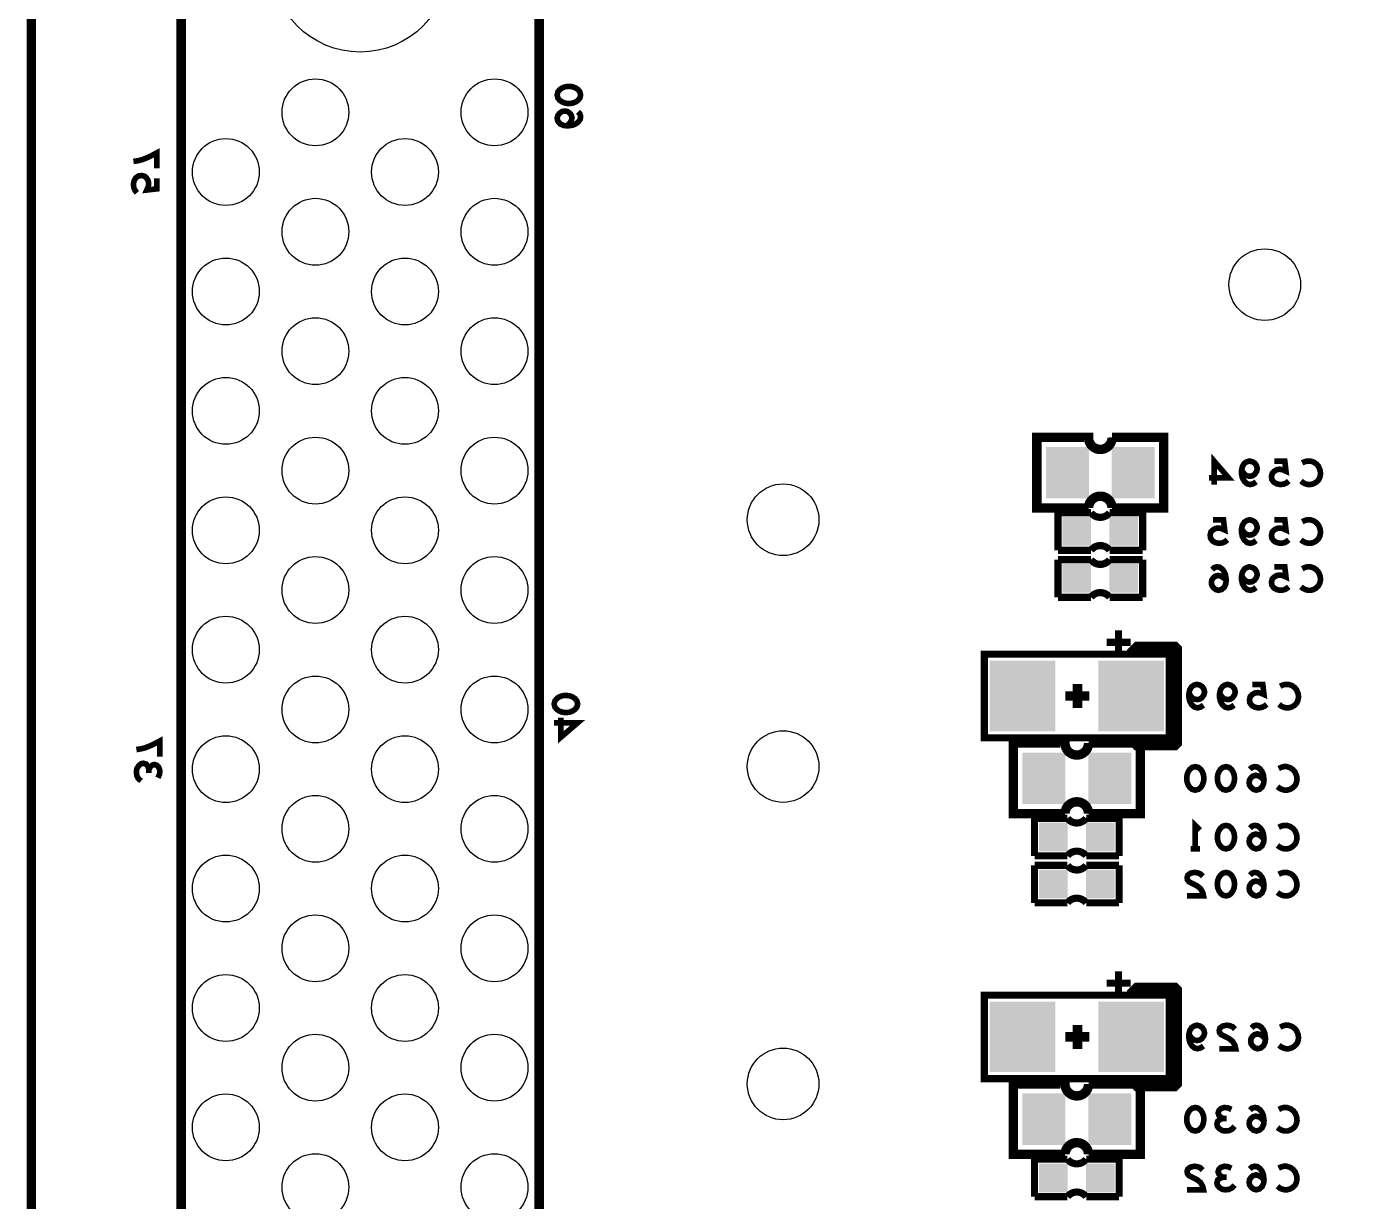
# Model space of a CAD drawing. Extents: x 0 to 200, y -10 to 130.
# Drawn here: x -0.1 to 28.14, y 55.25 to 80.24 of the extents above; entities that cross this region are included whole.
import ezdxf

# ---------------------------------------------------------------- set-up
doc = ezdxf.new("R2010")
doc.units = 0
doc.layers.get('0').update_dxf_attribs({"linetype": 'CONTINUOUS'})
doc.layers.add('MASK_BOTTOM_ART', color=6, linetype='CONTINUOUS')
doc.layers.add('SILK_BOTTOM_ART', color=5, linetype='CONTINUOUS')

# ---------------------------------------------------------------- blocks, each defined once
blk = doc.blocks.new('SQUARE_586')
blk.add_solid([(0.3048, 0.3048), (0.3048, -0.3048), (-0.3048, 0.3048), (-0.3048, -0.3048)])
blk = doc.blocks.new('ROUND_572')
blk.add_circle((0, 0), 0.762)
blk = doc.blocks.new('RECTANGLE_563')
blk.add_solid([(0.4572, 0.5461), (0.4572, -0.5461), (-0.4572, 0.5461), (-0.4572, -0.5461)])
blk = doc.blocks.new('RECTANGLE_589')
blk.add_solid([(0.6985, 0.7493), (0.6985, -0.7493), (-0.6985, 0.7493), (-0.6985, -0.7493)])
blk = doc.blocks.new('ROUND_582')
blk.add_circle((0, 0), 1.892)
blk = doc.blocks.new('ROUND_198')
blk.add_circle((0, 0), 0.711)

msp = doc.modelspace()

# ---------------------------------------------------------------- linework, layer by layer
at = {"layer": 'MASK_BOTTOM_ART', "const_width": 0.2}
msp.add_lwpolyline([(1, 0), (199, 0), (200, 1), (200, 119), (199, 120), (1, 120), (0, 119), (0, 1), (1, 0)], dxfattribs=at)
at = {"layer": 'SILK_BOTTOM_ART'}
for points, const_width in [([(1, 0), (199, 0), (200, 1), (200, 119), (199, 120), (1, 120), (0, 119), (0, 1), (1, 0)], 0.2), ([(10.81, 35.87), (4.46, 35.87), (3.19, 37.14), (3.19, 84.13), (10.81, 84.13), (10.81, 35.87)], 0.2032), ([(11.6914, 78.7846), (11.6747, 78.7179), (11.633, 78.6678), (11.583, 78.6345), (11.5163, 78.6095), (11.4412, 78.6011), (11.3661, 78.6095), (11.2994, 78.6345), (11.2494, 78.6678), (11.2077, 78.7179), (11.191, 78.7846), (11.2077, 78.8513), (11.2494, 78.9014), (11.2994, 78.9347), (11.3661, 78.9597), (11.4412, 78.9681), (11.5163, 78.9597), (11.583, 78.9347), (11.633, 78.9014), (11.6747, 78.8513), (11.6914, 78.7846)], 0.1194), ([(11.3995, 78.1257), (11.4579, 78.1841), (11.4912, 78.2342), (11.5079, 78.3009), (11.4912, 78.3593), (11.4579, 78.401), (11.4078, 78.4343), (11.3495, 78.4427), (11.2994, 78.4343), (11.2494, 78.401), (11.2077, 78.3509), (11.191, 78.2925), (11.2077, 78.2258), (11.2577, 78.1674), (11.3328, 78.1341), (11.4162, 78.1257), (11.5246, 78.1424), (11.583, 78.1674), (11.6414, 78.2091), (11.6831, 78.2675), (11.6914, 78.3259), (11.6747, 78.3843), (11.633, 78.426)], 0.1194), ([(2.174, 77.3709), (2.2824, 77.3876), (2.3741, 77.4126), (2.4576, 77.446), (2.5493, 77.4877), (2.6744, 77.5544), (2.6744, 77.2208)], 0.1194), ([(2.249, 76.7037), (2.2074, 76.7538), (2.1823, 76.8121), (2.174, 76.8872), (2.1907, 76.9623), (2.224, 77.0206), (2.2824, 77.0623), (2.3491, 77.0707), (2.4159, 77.054), (2.4576, 77.0123), (2.4909, 76.9539), (2.4993, 76.8955), (2.4909, 76.8372), (2.4576, 76.7621), (2.6744, 76.7871), (2.6744, 77.0123)], 0.1194), ([(22.5, 70), (21.4, 70), (21.4, 71.5), (22.5, 71.5), (22.5, 71.45)], 0.2), ([(23, 71.5), (24.1, 71.5), (24.1, 70), (23, 70)], 0.2), ([(25.1714, 70.4983), (25.1714, 70.9983), (25.4797, 70.64), (25.0631, 70.64)], 0.12), ([(26.0655, 70.5566), (26.0071, 70.515), (25.9405, 70.4983), (25.8738, 70.515), (25.8155, 70.565), (25.7738, 70.64), (25.7571, 70.715), (25.7571, 70.8066), (25.7738, 70.8816), (25.8155, 70.9483), (25.8655, 70.9816), (25.9238, 70.9983), (25.9905, 70.9816), (26.0405, 70.9483), (26.0738, 70.8983), (26.0905, 70.8316), (26.0738, 70.7733), (26.0321, 70.715), (25.9821, 70.6816), (25.9238, 70.6733), (25.8571, 70.69), (25.8071, 70.7316), (25.7571, 70.8066)], 0.12), ([(26.7595, 70.5733), (26.7095, 70.5316), (26.6512, 70.5066), (26.5762, 70.4983), (26.5012, 70.515), (26.4429, 70.5483), (26.4012, 70.6066), (26.3929, 70.6733), (26.4095, 70.74), (26.4512, 70.7816), (26.5095, 70.815), (26.5679, 70.8233), (26.6262, 70.815), (26.7012, 70.7816), (26.6762, 70.9983), (26.4512, 70.9983)], 0.12), ([(27.0453, 70.9566), (27.0953, 70.9816), (27.1536, 70.9983), (27.2203, 70.9983), (27.2953, 70.9733), (27.3536, 70.9316), (27.3953, 70.8816), (27.4286, 70.7983), (27.4369, 70.7233), (27.4203, 70.6483), (27.3953, 70.5983), (27.3453, 70.5483), (27.2869, 70.515), (27.2286, 70.4983), (27.1703, 70.4983), (27.1119, 70.515), (27.0619, 70.54), (27.0203, 70.5733)], 0.12), ([(21.85, 69.9), (21.85, 69.1)], 0.1524), ([(22.55, 69.9), (21.85, 69.9)], 0.1524), ([(23.65, 69.9), (22.95, 69.9)], 0.1524), ([(23.65, 69.1), (23.65, 69.9)], 0.1524), ([(25.4547, 69.3233), (25.4047, 69.2816), (25.3464, 69.2566), (25.2714, 69.2483), (25.1964, 69.265), (25.1381, 69.2983), (25.0964, 69.3566), (25.0881, 69.4233), (25.1047, 69.49), (25.1464, 69.5316), (25.2047, 69.565), (25.2631, 69.5733), (25.3214, 69.565), (25.3964, 69.5316), (25.3714, 69.7483), (25.1464, 69.7483)], 0.12), ([(26.0655, 69.3066), (26.0071, 69.265), (25.9405, 69.2483), (25.8738, 69.265), (25.8155, 69.315), (25.7738, 69.39), (25.7571, 69.465), (25.7571, 69.5566), (25.7738, 69.6316), (25.8155, 69.6983), (25.8655, 69.7316), (25.9238, 69.7483), (25.9905, 69.7316), (26.0405, 69.6983), (26.0738, 69.6483), (26.0905, 69.5816), (26.0738, 69.5233), (26.0321, 69.465), (25.9821, 69.4316), (25.9238, 69.4233), (25.8571, 69.44), (25.8071, 69.4816), (25.7571, 69.5566)], 0.12), ([(26.7595, 69.3233), (26.7095, 69.2816), (26.6512, 69.2566), (26.5762, 69.2483), (26.5012, 69.265), (26.4429, 69.2983), (26.4012, 69.3566), (26.3929, 69.4233), (26.4095, 69.49), (26.4512, 69.5316), (26.5095, 69.565), (26.5679, 69.5733), (26.6262, 69.565), (26.7012, 69.5316), (26.6762, 69.7483), (26.4512, 69.7483)], 0.12), ([(27.0453, 69.7066), (27.0953, 69.7316), (27.1536, 69.7483), (27.2203, 69.7483), (27.2953, 69.7233), (27.3536, 69.6816), (27.3953, 69.6316), (27.4286, 69.5483), (27.4369, 69.4733), (27.4203, 69.3983), (27.3953, 69.3483), (27.3453, 69.2983), (27.2869, 69.265), (27.2286, 69.2483), (27.1703, 69.2483), (27.1119, 69.265), (27.0619, 69.29), (27.0203, 69.3233)], 0.12), ([(21.85, 69.1), (22.55, 69.1)], 0.1524), ([(21.85, 68.9), (21.85, 68.1)], 0.1524), ([(22.55, 68.9), (21.85, 68.9)], 0.1524), ([(22.95, 69.1), (23.65, 69.1)], 0.1524), ([(23.65, 68.9), (22.95, 68.9)], 0.1524), ([(23.65, 68.1), (23.65, 68.9)], 0.1524), ([(25.4297, 68.4566), (25.3714, 68.515), (25.3214, 68.5483), (25.2547, 68.565), (25.1964, 68.5483), (25.1547, 68.515), (25.1214, 68.465), (25.1131, 68.4066), (25.1214, 68.3566), (25.1547, 68.3066), (25.2047, 68.265), (25.2631, 68.2483), (25.3297, 68.265), (25.3881, 68.315), (25.4214, 68.39), (25.4297, 68.4733), (25.4131, 68.5816), (25.3881, 68.64), (25.3464, 68.6983), (25.2881, 68.74), (25.2297, 68.7483), (25.1714, 68.7316), (25.1297, 68.69)], 0.12), ([(26.0655, 68.3066), (26.0071, 68.265), (25.9405, 68.2483), (25.8738, 68.265), (25.8155, 68.315), (25.7738, 68.39), (25.7571, 68.465), (25.7571, 68.5566), (25.7738, 68.6316), (25.8155, 68.6983), (25.8655, 68.7316), (25.9238, 68.7483), (25.9905, 68.7316), (26.0405, 68.6983), (26.0738, 68.6483), (26.0905, 68.5816), (26.0738, 68.5233), (26.0321, 68.465), (25.9821, 68.4316), (25.9238, 68.4233), (25.8571, 68.44), (25.8071, 68.4816), (25.7571, 68.5566)], 0.12), ([(26.7595, 68.3233), (26.7095, 68.2816), (26.6512, 68.2566), (26.5762, 68.2483), (26.5012, 68.265), (26.4429, 68.2983), (26.4012, 68.3566), (26.3929, 68.4233), (26.4095, 68.49), (26.4512, 68.5316), (26.5095, 68.565), (26.5679, 68.5733), (26.6262, 68.565), (26.7012, 68.5316), (26.6762, 68.7483), (26.4512, 68.7483)], 0.12), ([(27.0453, 68.7066), (27.0953, 68.7316), (27.1536, 68.7483), (27.2203, 68.7483), (27.2953, 68.7233), (27.3536, 68.6816), (27.3953, 68.6316), (27.4286, 68.5483), (27.4369, 68.4733), (27.4203, 68.3983), (27.3953, 68.3483), (27.3453, 68.2983), (27.2869, 68.265), (27.2286, 68.2483), (27.1703, 68.2483), (27.1119, 68.265), (27.0619, 68.29), (27.0203, 68.3233)], 0.12), ([(21.85, 68.1), (22.55, 68.1)], 0.1524), ([(22.95, 68.1), (23.65, 68.1)], 0.1524), ([(22.885, 67.143), (23.393, 67.143)], 0.1524), ([(23.139, 66.889), (23.139, 67.397)], 0.1524), ([(24.155, 66.889), (20.2815, 66.889), (20.2815, 65.111), (24.2185, 65.111), (24.2185, 66.889), (24.155, 66.889)], 0.1524), ([(23.393, 66.889), (23.393, 66.9525), (23.52, 67.0795), (24.3455, 67.0795), (24.409, 67.016), (24.409, 64.984), (24.3455, 64.9205), (23.52, 64.9205), (23.393, 65.0475), (23.393, 65.111)], 0.1524), ([(23.393, 66.9525), (24.3455, 66.9525), (24.3455, 65.111), (24.282, 65.0475), (23.52, 65.0475), (23.4565, 65.111)], 0.1524), ([(22.5167, 66), (22.0087, 66)], 0.2032), ([(22.2627, 66.254), (22.2627, 65.746)], 0.2032), ([(24.9449, 65.8066), (24.8865, 65.765), (24.8199, 65.7483), (24.7532, 65.765), (24.6949, 65.815), (24.6532, 65.89), (24.6365, 65.965), (24.6365, 66.0566), (24.6532, 66.1316), (24.6949, 66.1983), (24.7449, 66.2316), (24.8032, 66.2483), (24.8699, 66.2316), (24.9199, 66.1983), (24.9532, 66.1483), (24.9699, 66.0816), (24.9532, 66.0233), (24.9115, 65.965), (24.8615, 65.9316), (24.8032, 65.9233), (24.7365, 65.94), (24.6865, 65.9816), (24.6365, 66.0566)], 0.12), ([(25.5973, 65.8066), (25.5389, 65.765), (25.4723, 65.7483), (25.4056, 65.765), (25.3473, 65.815), (25.3056, 65.89), (25.2889, 65.965), (25.2889, 66.0566), (25.3056, 66.1316), (25.3473, 66.1983), (25.3973, 66.2316), (25.4556, 66.2483), (25.5223, 66.2316), (25.5723, 66.1983), (25.6056, 66.1483), (25.6223, 66.0816), (25.6056, 66.0233), (25.5639, 65.965), (25.5139, 65.9316), (25.4556, 65.9233), (25.3889, 65.94), (25.3389, 65.9816), (25.2889, 66.0566)], 0.12), ([(26.2913, 65.8233), (26.2413, 65.7816), (26.183, 65.7566), (26.108, 65.7483), (26.033, 65.765), (25.9747, 65.7983), (25.933, 65.8566), (25.9247, 65.9233), (25.9413, 65.99), (25.983, 66.0316), (26.0413, 66.065), (26.0997, 66.0733), (26.158, 66.065), (26.233, 66.0316), (26.208, 66.2483), (25.983, 66.2483)], 0.12), ([(26.5771, 66.2066), (26.6271, 66.2316), (26.6854, 66.2483), (26.7521, 66.2483), (26.8271, 66.2233), (26.8854, 66.1816), (26.9271, 66.1316), (26.9604, 66.0483), (26.9687, 65.9733), (26.9521, 65.8983), (26.9271, 65.8483), (26.8771, 65.7983), (26.8187, 65.765), (26.7604, 65.7483), (26.7021, 65.7483), (26.6437, 65.765), (26.5937, 65.79), (26.5521, 65.8233)], 0.12), ([(11.6279, 65.8306), (11.6112, 65.7639), (11.5695, 65.7138), (11.5195, 65.6805), (11.4528, 65.6555), (11.3777, 65.6471), (11.3026, 65.6555), (11.2359, 65.6805), (11.1859, 65.7138), (11.1442, 65.7639), (11.1275, 65.8306), (11.1442, 65.8973), (11.1859, 65.9474), (11.2359, 65.9807), (11.3026, 66.0057), (11.3777, 66.0141), (11.4528, 66.0057), (11.5195, 65.9807), (11.5695, 65.9474), (11.6112, 65.8973), (11.6279, 65.8306)], 0.1194), ([(11.1275, 65.4303), (11.6279, 65.4303), (11.2693, 65.1217), (11.2693, 65.5387)], 0.1194), ([(2.2375, 64.8614), (2.3459, 64.8781), (2.4376, 64.9031), (2.5211, 64.9365), (2.6128, 64.9782), (2.7379, 65.0449), (2.7379, 64.7113)], 0.1194), ([(22, 63.5), (20.9, 63.5), (20.9, 65), (22, 65), (22, 64.95)], 0.2), ([(22.5, 65), (23.6, 65), (23.6, 63.5), (22.5, 63.5)], 0.2), ([(2.3376, 64.1942), (2.2792, 64.2443), (2.2458, 64.311), (2.2375, 64.386), (2.2458, 64.4528), (2.2875, 64.5195), (2.3376, 64.5612), (2.3876, 64.5695), (2.446, 64.5528), (2.4877, 64.4945), (2.5044, 64.4361), (2.5044, 64.361)], 0.1194), ([(2.5044, 64.4361), (2.5294, 64.4861), (2.5711, 64.5278), (2.6211, 64.5445), (2.6712, 64.5278), (2.7129, 64.4861), (2.7379, 64.4111), (2.7296, 64.336), (2.6962, 64.2609)], 0.1194), ([(24.7714, 64.4983), (24.8381, 64.4816), (24.8881, 64.44), (24.9214, 64.39), (24.9464, 64.3233), (24.9547, 64.2483), (24.9464, 64.1733), (24.9214, 64.1066), (24.8881, 64.0566), (24.8381, 64.015), (24.7714, 63.9983), (24.7047, 64.015), (24.6547, 64.0566), (24.6214, 64.1066), (24.5964, 64.1733), (24.5881, 64.2483), (24.5964, 64.3233), (24.6214, 64.39), (24.6547, 64.44), (24.7047, 64.4816), (24.7714, 64.4983)], 0.12), ([(25.4238, 64.4983), (25.4905, 64.4816), (25.5405, 64.44), (25.5738, 64.39), (25.5988, 64.3233), (25.6071, 64.2483), (25.5988, 64.1733), (25.5738, 64.1066), (25.5405, 64.0566), (25.4905, 64.015), (25.4238, 63.9983), (25.3571, 64.015), (25.3071, 64.0566), (25.2738, 64.1066), (25.2488, 64.1733), (25.2405, 64.2483), (25.2488, 64.3233), (25.2738, 64.39), (25.3071, 64.44), (25.3571, 64.4816), (25.4238, 64.4983)], 0.12), ([(26.2345, 64.2066), (26.1762, 64.265), (26.1262, 64.2983), (26.0595, 64.315), (26.0012, 64.2983), (25.9595, 64.265), (25.9262, 64.215), (25.9179, 64.1566), (25.9262, 64.1066), (25.9595, 64.0566), (26.0095, 64.015), (26.0679, 63.9983), (26.1345, 64.015), (26.1929, 64.065), (26.2262, 64.14), (26.2345, 64.2233), (26.2179, 64.3316), (26.1929, 64.39), (26.1512, 64.4483), (26.0929, 64.49), (26.0345, 64.4983), (25.9762, 64.4816), (25.9345, 64.44)], 0.12), ([(26.5453, 64.4566), (26.5953, 64.4816), (26.6536, 64.4983), (26.7203, 64.4983), (26.7953, 64.4733), (26.8536, 64.4316), (26.8953, 64.3816), (26.9286, 64.2983), (26.9369, 64.2233), (26.9203, 64.1483), (26.8953, 64.0983), (26.8453, 64.0483), (26.7869, 64.015), (26.7286, 63.9983), (26.6703, 63.9983), (26.6119, 64.015), (26.5619, 64.04), (26.5203, 64.0733)], 0.12), ([(21.35, 63.4), (21.35, 62.6)], 0.1524), ([(22.05, 63.4), (21.35, 63.4)], 0.1524), ([(23.15, 63.4), (22.45, 63.4)], 0.1524), ([(23.15, 62.6), (23.15, 63.4)], 0.1524), ([(24.7714, 62.7483), (24.7714, 63.2483), (24.8714, 63.1483)], 0.12), ([(25.4238, 63.2483), (25.4905, 63.2316), (25.5405, 63.19), (25.5738, 63.14), (25.5988, 63.0733), (25.6071, 62.9983), (25.5988, 62.9233), (25.5738, 62.8566), (25.5405, 62.8066), (25.4905, 62.765), (25.4238, 62.7483), (25.3571, 62.765), (25.3071, 62.8066), (25.2738, 62.8566), (25.2488, 62.9233), (25.2405, 62.9983), (25.2488, 63.0733), (25.2738, 63.14), (25.3071, 63.19), (25.3571, 63.2316), (25.4238, 63.2483)], 0.12), ([(26.2345, 62.9566), (26.1762, 63.015), (26.1262, 63.0483), (26.0595, 63.065), (26.0012, 63.0483), (25.9595, 63.015), (25.9262, 62.965), (25.9179, 62.9066), (25.9262, 62.8566), (25.9595, 62.8066), (26.0095, 62.765), (26.0679, 62.7483), (26.1345, 62.765), (26.1929, 62.815), (26.2262, 62.89), (26.2345, 62.9733), (26.2179, 63.0816), (26.1929, 63.14), (26.1512, 63.1983), (26.0929, 63.24), (26.0345, 63.2483), (25.9762, 63.2316), (25.9345, 63.19)], 0.12), ([(26.5453, 63.2066), (26.5953, 63.2316), (26.6536, 63.2483), (26.7203, 63.2483), (26.7953, 63.2233), (26.8536, 63.1816), (26.8953, 63.1316), (26.9286, 63.0483), (26.9369, 62.9733), (26.9203, 62.8983), (26.8953, 62.8483), (26.8453, 62.7983), (26.7869, 62.765), (26.7286, 62.7483), (26.6703, 62.7483), (26.6119, 62.765), (26.5619, 62.79), (26.5203, 62.8233)], 0.12), ([(24.8714, 62.7483), (24.6714, 62.7483)], 0.12), ([(21.35, 62.6), (22.05, 62.6)], 0.1524), ([(21.35, 62.4), (21.35, 61.6)], 0.1524), ([(22.05, 62.4), (21.35, 62.4)], 0.1524), ([(22.45, 62.6), (23.15, 62.6)], 0.1524), ([(23.15, 62.4), (22.45, 62.4)], 0.1524), ([(23.15, 61.6), (23.15, 62.4)], 0.1524), ([(24.9297, 62.165), (24.8797, 62.215), (24.8214, 62.24), (24.7547, 62.2483), (24.6714, 62.2316), (24.6131, 62.19), (24.5964, 62.14), (24.6047, 62.09), (24.6381, 62.0483), (24.8047, 61.965), (24.8797, 61.9066), (24.9297, 61.8233), (24.9464, 61.7483), (24.5964, 61.7483)], 0.12), ([(25.4238, 62.2483), (25.4905, 62.2316), (25.5405, 62.19), (25.5738, 62.14), (25.5988, 62.0733), (25.6071, 61.9983), (25.5988, 61.9233), (25.5738, 61.8566), (25.5405, 61.8066), (25.4905, 61.765), (25.4238, 61.7483), (25.3571, 61.765), (25.3071, 61.8066), (25.2738, 61.8566), (25.2488, 61.9233), (25.2405, 61.9983), (25.2488, 62.0733), (25.2738, 62.14), (25.3071, 62.19), (25.3571, 62.2316), (25.4238, 62.2483)], 0.12), ([(26.2345, 61.9566), (26.1762, 62.015), (26.1262, 62.0483), (26.0595, 62.065), (26.0012, 62.0483), (25.9595, 62.015), (25.9262, 61.965), (25.9179, 61.9066), (25.9262, 61.8566), (25.9595, 61.8066), (26.0095, 61.765), (26.0679, 61.7483), (26.1345, 61.765), (26.1929, 61.815), (26.2262, 61.89), (26.2345, 61.9733), (26.2179, 62.0816), (26.1929, 62.14), (26.1512, 62.1983), (26.0929, 62.24), (26.0345, 62.2483), (25.9762, 62.2316), (25.9345, 62.19)], 0.12), ([(26.5453, 62.2066), (26.5953, 62.2316), (26.6536, 62.2483), (26.7203, 62.2483), (26.7953, 62.2233), (26.8536, 62.1816), (26.8953, 62.1316), (26.9286, 62.0483), (26.9369, 61.9733), (26.9203, 61.8983), (26.8953, 61.8483), (26.8453, 61.7983), (26.7869, 61.765), (26.7286, 61.7483), (26.6703, 61.7483), (26.6119, 61.765), (26.5619, 61.79), (26.5203, 61.8233)], 0.12), ([(21.35, 61.6), (22.05, 61.6)], 0.1524), ([(22.45, 61.6), (23.15, 61.6)], 0.1524), ([(23.139, 59.639), (23.139, 60.147)], 0.1524), ([(22.885, 59.893), (23.393, 59.893)], 0.1524), ([(23.393, 59.639), (23.393, 59.7025), (23.52, 59.8295), (24.3455, 59.8295), (24.409, 59.766), (24.409, 57.734), (24.3455, 57.6705), (23.52, 57.6705), (23.393, 57.7975), (23.393, 57.861)], 0.1524), ([(24.155, 59.639), (20.2815, 59.639), (20.2815, 57.861), (24.2185, 57.861), (24.2185, 59.639), (24.155, 59.639)], 0.1524), ([(23.393, 59.7025), (24.3455, 59.7025), (24.3455, 57.861), (24.282, 57.7975), (23.52, 57.7975), (23.4565, 57.861)], 0.1524), ([(22.2627, 59.004), (22.2627, 58.496)], 0.2032), ([(24.9449, 58.5566), (24.8865, 58.515), (24.8199, 58.4983), (24.7532, 58.515), (24.6949, 58.565), (24.6532, 58.64), (24.6365, 58.715), (24.6365, 58.8066), (24.6532, 58.8816), (24.6949, 58.9483), (24.7449, 58.9816), (24.8032, 58.9983), (24.8699, 58.9816), (24.9199, 58.9483), (24.9532, 58.8983), (24.9699, 58.8316), (24.9532, 58.7733), (24.9115, 58.715), (24.8615, 58.6816), (24.8032, 58.6733), (24.7365, 58.69), (24.6865, 58.7316), (24.6365, 58.8066)], 0.12), ([(25.6139, 58.915), (25.5639, 58.965), (25.5056, 58.99), (25.4389, 58.9983), (25.3556, 58.9816), (25.2973, 58.94), (25.2806, 58.89), (25.2889, 58.84), (25.3223, 58.7983), (25.4889, 58.715), (25.5639, 58.6566), (25.6139, 58.5733), (25.6306, 58.4983), (25.2806, 58.4983)], 0.12), ([(26.2663, 58.7066), (26.208, 58.765), (26.158, 58.7983), (26.0913, 58.815), (26.033, 58.7983), (25.9913, 58.765), (25.958, 58.715), (25.9497, 58.6566), (25.958, 58.6066), (25.9913, 58.5566), (26.0413, 58.515), (26.0997, 58.4983), (26.1663, 58.515), (26.2247, 58.565), (26.258, 58.64), (26.2663, 58.7233), (26.2497, 58.8316), (26.2247, 58.89), (26.183, 58.9483), (26.1247, 58.99), (26.0663, 58.9983), (26.008, 58.9816), (25.9663, 58.94)], 0.12), ([(26.5771, 58.9566), (26.6271, 58.9816), (26.6854, 58.9983), (26.7521, 58.9983), (26.8271, 58.9733), (26.8854, 58.9316), (26.9271, 58.8816), (26.9604, 58.7983), (26.9687, 58.7233), (26.9521, 58.6483), (26.9271, 58.5983), (26.8771, 58.5483), (26.8187, 58.515), (26.7604, 58.4983), (26.7021, 58.4983), (26.6437, 58.515), (26.5937, 58.54), (26.5521, 58.5733)], 0.12), ([(22.5167, 58.75), (22.0087, 58.75)], 0.2032), ([(22, 56.25), (20.9, 56.25), (20.9, 57.75), (22, 57.75), (22, 57.7)], 0.2), ([(22.5, 57.75), (23.6, 57.75), (23.6, 56.25), (22.5, 56.25)], 0.2), ([(24.7714, 57.2483), (24.8381, 57.2316), (24.8881, 57.19), (24.9214, 57.14), (24.9464, 57.0733), (24.9547, 56.9983), (24.9464, 56.9233), (24.9214, 56.8566), (24.8881, 56.8066), (24.8381, 56.765), (24.7714, 56.7483), (24.7047, 56.765), (24.6547, 56.8066), (24.6214, 56.8566), (24.5964, 56.9233), (24.5881, 56.9983), (24.5964, 57.0733), (24.6214, 57.14), (24.6547, 57.19), (24.7047, 57.2316), (24.7714, 57.2483)], 0.12), ([(25.6071, 56.8483), (25.5571, 56.79), (25.4905, 56.7566), (25.4155, 56.7483), (25.3488, 56.7566), (25.2821, 56.7983), (25.2405, 56.8483), (25.2321, 56.8983), (25.2488, 56.9566), (25.3071, 56.9983), (25.3655, 57.015), (25.4405, 57.015)], 0.12), ([(25.3655, 57.015), (25.3155, 57.04), (25.2738, 57.0816), (25.2571, 57.1316), (25.2738, 57.1816), (25.3155, 57.2233), (25.3905, 57.2483), (25.4655, 57.24), (25.5405, 57.2066)], 0.12), ([(26.2345, 56.9566), (26.1762, 57.015), (26.1262, 57.0483), (26.0595, 57.065), (26.0012, 57.0483), (25.9595, 57.015), (25.9262, 56.965), (25.9179, 56.9066), (25.9262, 56.8566), (25.9595, 56.8066), (26.0095, 56.765), (26.0679, 56.7483), (26.1345, 56.765), (26.1929, 56.815), (26.2262, 56.89), (26.2345, 56.9733), (26.2179, 57.0816), (26.1929, 57.14), (26.1512, 57.1983), (26.0929, 57.24), (26.0345, 57.2483), (25.9762, 57.2316), (25.9345, 57.19)], 0.12), ([(26.5453, 57.2066), (26.5953, 57.2316), (26.6536, 57.2483), (26.7203, 57.2483), (26.7953, 57.2233), (26.8536, 57.1816), (26.8953, 57.1316), (26.9286, 57.0483), (26.9369, 56.9733), (26.9203, 56.8983), (26.8953, 56.8483), (26.8453, 56.7983), (26.7869, 56.765), (26.7286, 56.7483), (26.6703, 56.7483), (26.6119, 56.765), (26.5619, 56.79), (26.5203, 56.8233)], 0.12), ([(21.35, 56.15), (21.35, 55.35)], 0.1524), ([(22.05, 56.15), (21.35, 56.15)], 0.1524), ([(23.15, 56.15), (22.45, 56.15)], 0.1524), ([(23.15, 55.35), (23.15, 56.15)], 0.1524), ([(24.9297, 55.915), (24.8797, 55.965), (24.8214, 55.99), (24.7547, 55.9983), (24.6714, 55.9816), (24.6131, 55.94), (24.5964, 55.89), (24.6047, 55.84), (24.6381, 55.7983), (24.8047, 55.715), (24.8797, 55.6566), (24.9297, 55.5733), (24.9464, 55.4983), (24.5964, 55.4983)], 0.12), ([(25.3655, 55.765), (25.3155, 55.79), (25.2738, 55.8316), (25.2571, 55.8816), (25.2738, 55.9316), (25.3155, 55.9733), (25.3905, 55.9983), (25.4655, 55.99), (25.5405, 55.9566)], 0.12), ([(26.2345, 55.7066), (26.1762, 55.765), (26.1262, 55.7983), (26.0595, 55.815), (26.0012, 55.7983), (25.9595, 55.765), (25.9262, 55.715), (25.9179, 55.6566), (25.9262, 55.6066), (25.9595, 55.5566), (26.0095, 55.515), (26.0679, 55.4983), (26.1345, 55.515), (26.1929, 55.565), (26.2262, 55.64), (26.2345, 55.7233), (26.2179, 55.8316), (26.1929, 55.89), (26.1512, 55.9483), (26.0929, 55.99), (26.0345, 55.9983), (25.9762, 55.9816), (25.9345, 55.94)], 0.12), ([(26.5453, 55.9566), (26.5953, 55.9816), (26.6536, 55.9983), (26.7203, 55.9983), (26.7953, 55.9733), (26.8536, 55.9316), (26.8953, 55.8816), (26.9286, 55.7983), (26.9369, 55.7233), (26.9203, 55.6483), (26.8953, 55.5983), (26.8453, 55.5483), (26.7869, 55.515), (26.7286, 55.4983), (26.6703, 55.4983), (26.6119, 55.515), (26.5619, 55.54), (26.5203, 55.5733)], 0.12), ([(25.6071, 55.5983), (25.5571, 55.54), (25.4905, 55.5066), (25.4155, 55.4983), (25.3488, 55.5066), (25.2821, 55.5483), (25.2405, 55.5983), (25.2321, 55.6483), (25.2488, 55.7066), (25.3071, 55.7483), (25.3655, 55.765), (25.4405, 55.765)], 0.12), ([(21.35, 55.35), (22.05, 55.35)], 0.1524), ([(22.45, 55.35), (23.15, 55.35)], 0.1524)]:
    msp.add_lwpolyline(points, dxfattribs=dict(at, const_width=const_width))
for points, const_width in [([(22.5, 71.5, 1.0202), (23, 71.5)], 0.2), ([(23, 70, 1), (22.5, 70)], 0.2), ([(22.55, 69.9, 0.5), (22.95, 69.9)], 0.1524), ([(22.95, 69.1, 0.5), (22.55, 69.1)], 0.1524), ([(22.55, 68.9, 0.5), (22.95, 68.9)], 0.1524), ([(22.95, 68.1, 0.5), (22.55, 68.1)], 0.1524), ([(22, 65, 1.0202), (22.5, 65)], 0.2), ([(22.5, 63.5, 1), (22, 63.5)], 0.2), ([(22.05, 63.4, 0.5), (22.45, 63.4)], 0.1524), ([(22.45, 62.6, 0.5), (22.05, 62.6)], 0.1524), ([(22.05, 62.4, 0.5), (22.45, 62.4)], 0.1524), ([(22.45, 61.6, 0.5), (22.05, 61.6)], 0.1524), ([(22, 57.75, 1.0202), (22.5, 57.75)], 0.2), ([(22.5, 56.25, 1), (22, 56.25)], 0.2), ([(22.05, 56.15, 0.5), (22.45, 56.15)], 0.1524), ([(22.45, 55.35, 0.5), (22.05, 55.35)], 0.1524)]:
    msp.add_lwpolyline(points, format="xyb", dxfattribs=dict(at, const_width=const_width))

# ---------------------------------------------------------------- block references
at = {"layer": 'MASK_BOTTOM_ART'}
for name, p in [('ROUND_582', (7, 81.59)), ('ROUND_198', (6.0475, 78.415)), ('ROUND_198', (9.8575, 78.415)), ('ROUND_198', (4.1425, 77.145)), ('ROUND_198', (7.9525, 77.145)), ('ROUND_198', (6.0475, 75.875)), ('ROUND_198', (9.8575, 75.875)), ('ROUND_572', (26.25, 74.75)), ('ROUND_198', (4.1425, 74.605)), ('ROUND_198', (7.9525, 74.605)), ('ROUND_198', (6.0475, 73.335)), ('ROUND_198', (9.8575, 73.335)), ('ROUND_198', (4.1425, 72.065)), ('ROUND_198', (7.9525, 72.065)), ('ROUND_198', (6.0475, 70.795)), ('ROUND_198', (9.8575, 70.795)), ('RECTANGLE_563', (22.05, 70.75)), ('RECTANGLE_563', (23.45, 70.75)), ('ROUND_572', (16, 69.75)), ('ROUND_198', (4.1425, 69.525)), ('ROUND_198', (7.9525, 69.525)), ('SQUARE_586', (22.25, 69.5)), ('SQUARE_586', (23.25, 69.5)), ('ROUND_198', (6.0475, 68.255)), ('ROUND_198', (9.8575, 68.255)), ('SQUARE_586', (22.25, 68.5)), ('SQUARE_586', (23.25, 68.5)), ('ROUND_198', (4.1425, 66.985)), ('ROUND_198', (7.9525, 66.985)), ('RECTANGLE_589', (21.0943, 66)), ('RECTANGLE_589', (23.4057, 66)), ('ROUND_198', (6.0475, 65.715)), ('ROUND_198', (9.8575, 65.715)), ('ROUND_572', (16, 64.5)), ('ROUND_198', (4.1425, 64.445)), ('ROUND_198', (7.9525, 64.445)), ('RECTANGLE_563', (21.55, 64.25)), ('RECTANGLE_563', (22.95, 64.25)), ('ROUND_198', (6.0475, 63.175)), ('ROUND_198', (9.8575, 63.175)), ('SQUARE_586', (21.75, 63)), ('SQUARE_586', (22.75, 63)), ('ROUND_198', (4.1425, 61.905)), ('ROUND_198', (7.9525, 61.905)), ('SQUARE_586', (21.75, 62)), ('SQUARE_586', (22.75, 62)), ('ROUND_198', (6.0475, 60.635)), ('ROUND_198', (9.8575, 60.635)), ('ROUND_198', (4.1425, 59.365)), ('ROUND_198', (7.9525, 59.365)), ('RECTANGLE_589', (21.0943, 58.75)), ('RECTANGLE_589', (23.4057, 58.75)), ('ROUND_198', (6.0475, 58.095)), ('ROUND_198', (9.8575, 58.095)), ('ROUND_572', (16, 57.75)), ('ROUND_198', (4.1425, 56.825)), ('ROUND_198', (7.9525, 56.825)), ('RECTANGLE_563', (21.55, 57)), ('RECTANGLE_563', (22.95, 57)), ('ROUND_198', (6.0475, 55.555)), ('ROUND_198', (9.8575, 55.555)), ('SQUARE_586', (21.75, 55.75)), ('SQUARE_586', (22.75, 55.75))]:
    msp.add_blockref(name, p, dxfattribs=at)

doc.saveas('drawing.dxf')
